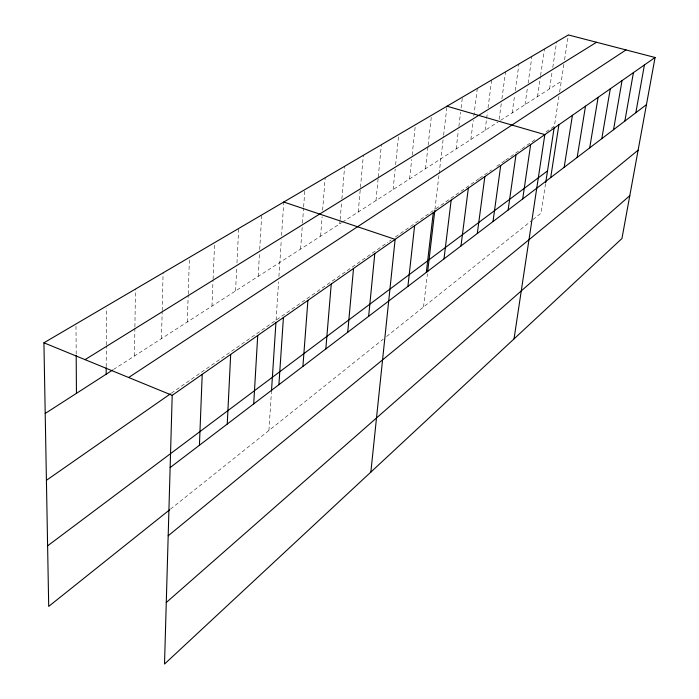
<?xml version="1.0" encoding="UTF-8"?>
<svg xmlns="http://www.w3.org/2000/svg" width="699" height="699" viewBox="0 0 699 699"><rect width="100%" height="100%" fill="white"/><g stroke="black" fill="none" stroke-linecap="round" stroke-linejoin="round"><path stroke-width="0.52" stroke-dasharray="3.5 2.62" d="M106.196 366.643L106.283 346.101M106.292 345.018L106.449 308.25M134.488 355.992L134.898 327.927M134.907 326.844L135.457 289.071M161.504 338.604L162.151 311.658M162.177 310.574L163.094 272.846M187.306 321.994L188.197 295.074M188.232 293.999L189.446 257.381M211.963 306.127L213.046 280.29M213.09 279.207L214.619 242.605M235.563 290.941L236.743 267.245M236.961 262.938L238.682 228.486M258.167 276.393L259.469 253.763M259.713 249.456L261.697 214.969M268.932 430.497L271.404 392.314M276.088 320.177L278.569 281.889M278.918 276.489L281.304 239.792M281.583 235.476L283.75 202.028M300.622 249.071L302.178 227.446M302.484 223.13L303.567 207.996M303.646 206.913L304.886 189.621M320.588 236.218L322.117 216.716M322.623 210.216L325.175 177.712M339.775 223.872L340.046 220.613M340.142 219.521L341.523 203.226M341.89 198.874L344.651 166.283M358.229 211.989L360.361 188.459M360.457 187.384L363.366 155.292M375.992 200.561L378.168 178.009M378.273 176.934L381.374 144.728M393.1 189.551L395.188 169.062M395.625 164.746L398.701 134.549M409.597 178.935L411.685 159.433M412.148 155.091L415.398 124.754M425.499 168.695L428.015 146.274M428.137 145.209L431.484 115.309M423.524 307.001L427.404 273.842M434.935 209.412L438.989 174.767M439.112 173.702L443.489 136.27M443.62 135.195L447.011 106.204M456.124 148.992L458.361 130.626M458.885 126.309L460.589 112.268M461.113 107.943L462.432 97.144M470.864 139.503L473.275 120.342M473.817 116.086L477.312 88.415M485.097 130.337L487.474 112.128M488.033 107.838L491.677 79.983M499.147 119.328L501.332 103.137M501.908 98.821L505.552 71.84M512.166 112.923L514.674 94.828M515.268 90.573L518.964 63.967M525.036 104.64L527.492 87.471M528.103 83.181L531.93 56.357M537.505 96.611L540.449 76.506M540.598 75.448L544.477 48.991M549.571 88.843L552.14 71.761M552.778 67.488L556.622 41.853M545.561 183.68L541.035 213.143L532.83 219.696M558.964 96.357L554.394 126.117L544.556 132.976M559.619 92.058L563.927 64.063M564.582 59.747L568.392 34.95M170.504 509.117L383.244 339.181M386.591 336.507L532.009 220.351M171.316 393.222L316.193 292.208M317.058 291.605L387.727 242.335M389.439 241.138L391.152 239.94M395.442 236.952L433.153 210.661M435.827 208.791L450.051 198.874M450.907 198.271L478.763 178.857M479.61 178.262L491.554 169.936M496.806 166.275L504.73 160.753M505.604 160.132L521.043 149.376M521.926 148.756L536.762 138.411M113.474 369.509L341.531 222.736M342.414 222.177L497.941 122.08M500.633 120.342L561.271 81.311M75.999 326.145L76.182 354.323"/><path stroke-width="1.05" d="M106.169 374.218L106.196 367.726M655.077 57.484L172.199 395.337L164.518 664.05L621.953 238.499L655.077 57.484L568.392 34.95L43.923 342.798L48.703 606.409L169.674 509.781M199.425 445.254L202.212 374.341M227.245 424.048L230.679 354.419M253.711 403.891L257.721 335.503M271.474 391.239L275.948 322.309M278.901 384.695L283.427 317.512M302.912 366.398L307.909 300.387M325.83 348.941L331.247 284.056M347.726 332.252L353.519 268.477M368.661 316.298L374.795 253.588M370.854 472.105L395.136 239.355L283.75 202.028M407.91 286.398L414.612 225.725M426.32 272.365L433.275 212.671M427.657 271.675L434.813 210.469M443.996 258.892L451.17 200.141M460.982 245.952L468.347 188.127M477.303 233.518L484.853 176.585M493.013 221.548L500.72 165.48M508.129 210.023L515.976 154.802M522.703 198.927L530.672 144.518M514.027 338.901L544.836 134.61L447.011 106.204M545.718 182.614L554.228 127.192M550.707 177.581L558.894 124.78M564.163 167.332L572.437 115.3M577.156 157.432L585.509 106.161M589.694 147.873L598.117 97.336M601.813 138.638L610.288 88.817M613.53 129.717L622.049 80.586M624.862 121.084L633.425 72.626M635.828 112.722L644.426 64.928M166.275 602.512L629.79 195.659M168.188 535.792L638.117 150.163M170.137 467.57L646.444 104.632M47.602 545.849L547.518 170.914M46.414 480.318L170.451 393.834M128.66 377.504L625.998 49.926M45.208 413.45L112.556 370.103M85.068 359.644L596.527 42.263M43.923 342.798L172.199 395.337M76.191 355.407L76.444 393.345"/></g></svg>
